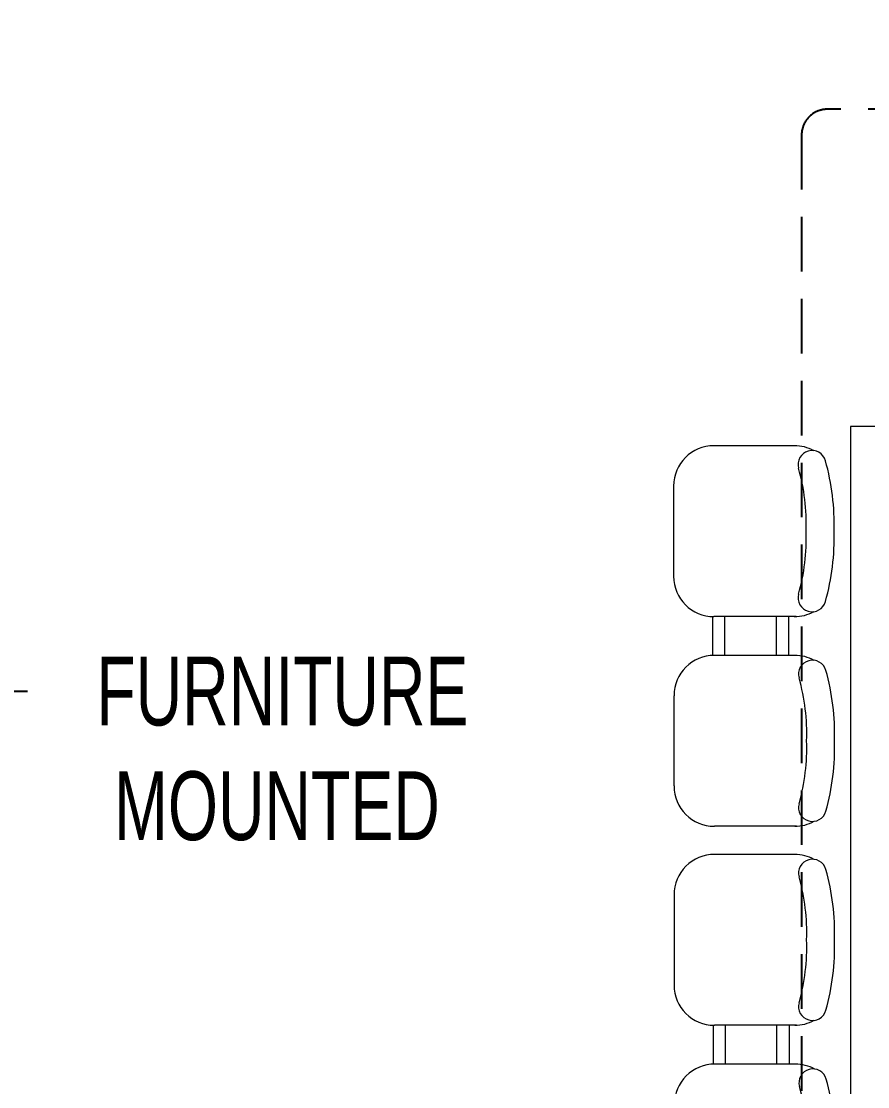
# Model space of a CAD drawing. Header units: inches. Extents: x -12418 to 57169, y -29325 to 19878.
# Drawn here: x 38488 to 40947, y -10666 to -7569 of the extents above; entities that cross this region are included whole.
import ezdxf
from ezdxf import colors
from ezdxf.entities.mleader import LeaderData, LeaderLine
from ezdxf.enums import TextEntityAlignment as Align
from ezdxf.math import Vec2, Vec3

# ---------------------------------------------------------------- set-up
doc = ezdxf.new("R2010")
doc.units = ezdxf.units.IN
doc.header["$LTSCALE"] = 25
doc.header["$MEASUREMENT"] = 0
doc.linetypes.add('DASHDOT', pattern=[25.4, 12.7, -6.35, 0, -6.35])
doc.linetypes.add('HIDDEN', pattern=[9.525, 6.35, -3.175])
for name, color, linetype, lineweight in [('00-Ground Floor$0$LOADING', 253, 'Continuous', 5), ('00-Ground Floor$0$Walls', 251, 'Continuous', 5), ('E-LITE-CLNG-CNDT', 6, 'DASHDOT', 35), ('E-POWR-FLOR-CNDT', 6, 'HIDDEN', 25), ('E-POWR-TEXT', 6, 'Continuous', 25)]:
    doc.layers.add(name, color=color, linetype=linetype, lineweight=lineweight)
doc.styles.add('00-Ground Floor$0$Standard', font='arial.ttf')
doc.styles.add('DC_Elc_Romans', font='elc_romans.shx', dxfattribs={"width": 0.7})

# ---------------------------------------------------------------- blocks, each defined once
blk = doc.blocks.new('00-Ground Floor$0$3 seats beam chair')
at = {"layer": '00-Ground Floor$0$LOADING', "ltscale": 20}
for p, q in [((-740534, -1008988.2), (-740317.9, -1008988.2)), ((-740534, -1008988.2), (-740295.5, -1008988.2)), ((-740178.3, -1009367.9), (-740178.3, -1009105.4)), ((-740534, -1009485), (-740295.5, -1009485)), ((-740511, -1009485), (-740511, -1009602.9)), ((-740474.9, -1009485), (-740474.9, -1009602.9)), ((-740325, -1009485), (-740325, -1009602.9)), ((-740290.3, -1009484.9), (-740290.3, -1009602.9)), ((-740534, -1009602.8), (-740295.5, -1009602.8)), ((-740178.3, -1009720), (-740178.3, -1009982.5)), ((-740534, -1010099.7), (-740295.5, -1010099.7)), ((-740534, -1010099.7), (-740317.9, -1010099.7)), ((-740512.3, -1010099.6), (-740512.3, -1010212.3)), ((-740476.2, -1010099.6), (-740476.2, -1010212.3)), ((-740326.3, -1010099.6), (-740326.3, -1010212.3)), ((-740291.5, -1010099.6), (-740291.5, -1010212.4)), ((-740535.3, -1010212.3), (-740319.1, -1010212.3)), ((-740535.3, -1010212.3), (-740296.7, -1010212.3)), ((-740179.5, -1010592), (-740179.5, -1010329.5)), ((-740535.3, -1010709.2), (-740296.7, -1010709.2)), ((-740512.3, -1010821.9), (-740512.3, -1010709.2)), ((-740476.2, -1010821.9), (-740476.2, -1010709.2)), ((-740326.3, -1010821.9), (-740326.3, -1010709.2)), ((-740291.5, -1010821.9), (-740291.5, -1010709.1)), ((-740534, -1010821.8), (-740295.5, -1010821.8)), ((-740534, -1010821.8), (-740317.9, -1010821.8)), ((-740178.3, -1011201.5), (-740178.3, -1010939)), ((-740534, -1011318.7), (-740295.5, -1011318.7))]:
    blk.add_line(p, q, dxfattribs=at)
for centre, radius, start, end in [((-740528.8, -1009105.4), 117.2, 90, 118.9699), ((-740295.5, -1009105.4), 117.2, 0, 90), ((-740580.4, -1009042.7), 40.5, 344.361, 164.361), ((-739957.4, -1009217.1), 687.4, 164.361, 181.6247), ((-739957.4, -1009217.1), 606.4, 164.361, 181.8419), ((-739957.4, -1009256.1), 687.4, 178.3753, 195.639), ((-739957.4, -1009256.1), 606.4, 178.1581, 195.639), ((-740295.5, -1009367.9), 117.2, 270, 0), ((-740580.4, -1009430.5), 40.5, 195.639, 15.639), ((-740528.8, -1009367.9), 117.2, 241.0301, 270), ((-740528.8, -1009720), 117.2, 90, 118.9699), ((-740295.5, -1009720), 117.2, 0, 90), ((-740580.4, -1009657.4), 40.5, 344.361, 164.361), ((-739957.4, -1009831.8), 687.4, 164.361, 181.6247), ((-739957.4, -1009831.8), 606.4, 164.361, 181.8419), ((-739957.4, -1009870.8), 687.4, 178.3753, 195.639), ((-739957.4, -1009870.8), 606.4, 178.1581, 195.639), ((-740295.5, -1009982.5), 117.2, 270, 0), ((-740580.4, -1010045.1), 40.5, 195.639, 15.639), ((-740528.8, -1009982.5), 117.2, 241.0301, 270), ((-740581.6, -1010266.9), 40.5, 344.361, 164.361), ((-740530.1, -1010329.5), 117.2, 90, 118.9699), ((-740296.7, -1010329.5), 117.2, 0, 90), ((-739958.7, -1010441.3), 687.4, 164.361, 181.6247), ((-739958.7, -1010441.3), 606.4, 164.361, 181.8419), ((-739958.7, -1010480.3), 687.4, 178.3753, 195.639), ((-739958.7, -1010480.3), 606.4, 178.1581, 195.639), ((-740296.7, -1010592), 117.2, 270, 0), ((-740581.6, -1010654.6), 40.5, 195.639, 15.639), ((-740530.1, -1010592), 117.2, 241.0301, 270), ((-740528.8, -1010939), 117.2, 90, 118.9699), ((-740295.5, -1010939), 117.2, 0, 90), ((-740580.4, -1010876.4), 40.5, 344.361, 164.361), ((-739957.4, -1011050.8), 687.4, 164.361, 181.6247), ((-739957.4, -1011050.8), 606.4, 164.361, 181.8419), ((-739957.4, -1011089.8), 687.4, 178.3753, 195.639), ((-739957.4, -1011089.8), 606.4, 178.1581, 195.639), ((-740295.5, -1011201.5), 117.2, 270, 0), ((-740580.4, -1011264.1), 40.5, 195.639, 15.639), ((-740528.8, -1011201.5), 117.2, 241.0301, 270)]:
    blk.add_arc(centre, radius, start, end, dxfattribs=at)
at = {"layer": '00-Ground Floor$0$LOADING', "ltscale": 10, "style": '00-Ground Floor$0$Standard'}
blk.add_attdef('NMF0003', text='', height=50, dxfattribs=at).set_placement((-740377, -1009031.1), align=Align.TOP_CENTER)
blk = doc.blocks.new('00-Ground Floor$0$seater 2')
at = {"layer": '00-Ground Floor$0$LOADING', "ltscale": 20}
for p, q in [((-944247.6, -393623.3, 0), (-943985.1, -393623.3, 0)), ((-943375.6, -393622, 0), (-943638.1, -393622, 0)), ((-944364.8, -393979, 0), (-944364.8, -393740.4, 0)), ((-943755.2, -393735.3, 0), (-943868, -393735.3, 0)), ((-943867.9, -393979, 0), (-943867.9, -393740.4, 0)), ((-943755.3, -393977.8, 0), (-943755.3, -393739.2, 0)), ((-943258.4, -393977.8, 0), (-943258.4, -393739.2, 0)), ((-943867.9, -393979, 0), (-943867.9, -393762.9, 0)), ((-943755.2, -393770, 0), (-943867.9, -393770, 0)), ((-943755.3, -393977.8, 0), (-943755.3, -393761.6, 0)), ((-943755.2, -393919.9, 0), (-943867.9, -393919.9, 0)), ((-943755.2, -393956, 0), (-943867.9, -393956, 0))]:
    blk.add_line(p, q, dxfattribs=at)
for centre, radius, start, end in [((-944247.6, -393740.4, 0), 117.2, 90, 180), ((-943985.1, -393740.4, 0), 117.2, 0, 90), ((-943638.1, -393739.2, 0), 117.2, 90, 180), ((-943375.6, -393739.2, 0), 117.2, 0, 90), ((-944247.6, -393973.8, 0), 117.2, 180, 208.9699), ((-944310.2, -394025.3, 0), 40.5, 74.361, 254.361), ((-944135.8, -393402.4, 0), 606.4, 254.361, 271.8419), ((-944096.8, -393402.4, 0), 606.4, 268.1581, 285.639), ((-943922.5, -394025.3, 0), 40.5, 285.639, 105.639), ((-943985.1, -393973.8, 0), 117.2, 331.0301, 0), ((-943638.1, -393972.5, 0), 117.2, 180, 208.9699), ((-943700.7, -394024.1, 0), 40.5, 74.361, 254.361), ((-943526.3, -393401.1, 0), 606.4, 254.361, 271.8419), ((-943487.3, -393401.1, 0), 606.4, 268.1581, 285.639), ((-943312.9, -394024.1, 0), 40.5, 285.639, 105.639), ((-943375.6, -393972.5, 0), 117.2, 331.0301, 0), ((-944135.8, -393402.4, 0), 687.4, 254.361, 271.6247), ((-944096.8, -393402.4, 0), 687.4, 268.3753, 285.639), ((-943526.3, -393401.1, 0), 687.4, 254.361, 271.6247), ((-943487.3, -393401.1, 0), 687.4, 268.3753, 285.639)]:
    blk.add_arc(centre, radius, start, end, dxfattribs=at)
blk = doc.blocks.new('00-Ground Floor')
at = {"layer": '00-Ground Floor$0$Walls'}
for p, q in [((43777.5, -8747.4, 0), (40897.1, -8747.4, 0)), ((40897.1, -8747.4, 0), (40897.1, -12867.4, 0))]:
    blk.add_line(p, q, dxfattribs=at)
at = {"layer": '00-Ground Floor$0$LOADING'}
for name, p, rotation in [('00-Ground Floor$0$seater 2', (-353238.7, 934455.5, 0), 90.00000000000001), ('00-Ground Floor$0$3 seats beam chair', (-699793.7, -1021309.7, 0), 180)]:
    blk.add_blockref(name, p, dxfattribs=dict(at, rotation=rotation))

msp = doc.modelspace()

# ---------------------------------------------------------------- linework, layer by layer
at = {"layer": 'E-POWR-FLOR-CNDT', "elevation": 0}
msp.add_lwpolyline([(46658.7, -7569.1), (46658.7, -7749.8, -0.414214), (46583.7, -7824.8), (40830, -7824.8, 0.414214), (40755, -7899.8), (40755, -12619.9), (40631.3, -12743.7)], format="xyb", dxfattribs=at)

# ---------------------------------------------------------------- block references
at = {"layer": 'E-LITE-CLNG-CNDT'}
msp.add_blockref('00-Ground Floor', (0, 0), dxfattribs=at)

# ---------------------------------------------------------------- leaders
at = {"layer": 'E-POWR-TEXT'}
ml = msp.add_multileader_mtext('Standard', dxfattribs=at)
ml.set_content('FURNITURE\\P MOUNTED', color=256, style='DC_Elc_Romans')
ml.set_leader_properties(color=45)
ml.build(insert=Vec2(0, 0))
ml.multileader.update_dxf_attribs({"dogleg_length": 2, "arrow_head_size": 125, "scale": 100})
ctx = ml.context
ctx.base_point, ctx.scale, ctx.char_height, ctx.arrow_head_size, ctx.landing_gap_size, ctx.plane_origin = Vec3(38505.6, -9516.1), 100, 200, 125, 200, Vec3(38403.9, -9690.4)
notes = []
notes.append((ctx, [(0, (1, 1, 0), (38420.9, -9516.1), (1, 0), 84.7, [(1, [(38112.6, -10243.5)], 0, [])])]))
ctx.mtext.insert, ctx.mtext.flow_direction = Vec3(38705.6, -9416.1), 5
for ctx, leaders in notes:
    for number, flags, end, landing, length, lines in leaders:
        leader = LeaderData()
        leader.index, (leader.has_last_leader_line, leader.has_dogleg_vector, leader.attachment_direction) = number, flags
        leader.last_leader_point, leader.dogleg_vector, leader.dogleg_length = Vec3(end), Vec3(landing), length
        for number, points, colour, breaks in lines:
            line = LeaderLine()
            line.index, line.vertices, line.color, line.breaks = number, Vec3.list(points), colors.encode_raw_color(colour), breaks
            leader.lines.append(line)
        ctx.leaders.append(leader)

doc.saveas('drawing.dxf')
